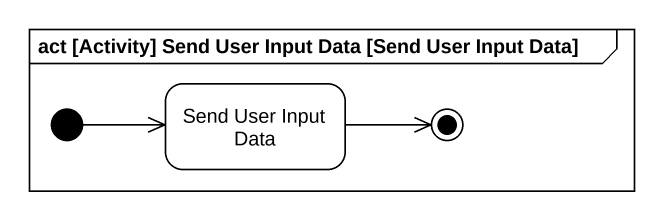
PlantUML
@startuml
mainframe act [Activity] Send User Input Data [Send User Input Data]
hide empty description
state "Send User Input Data" as Send_User_Input_Data
[*] -right-> Send_User_Input_Data
Send_User_Input_Data -right-> [*]
@enduml
